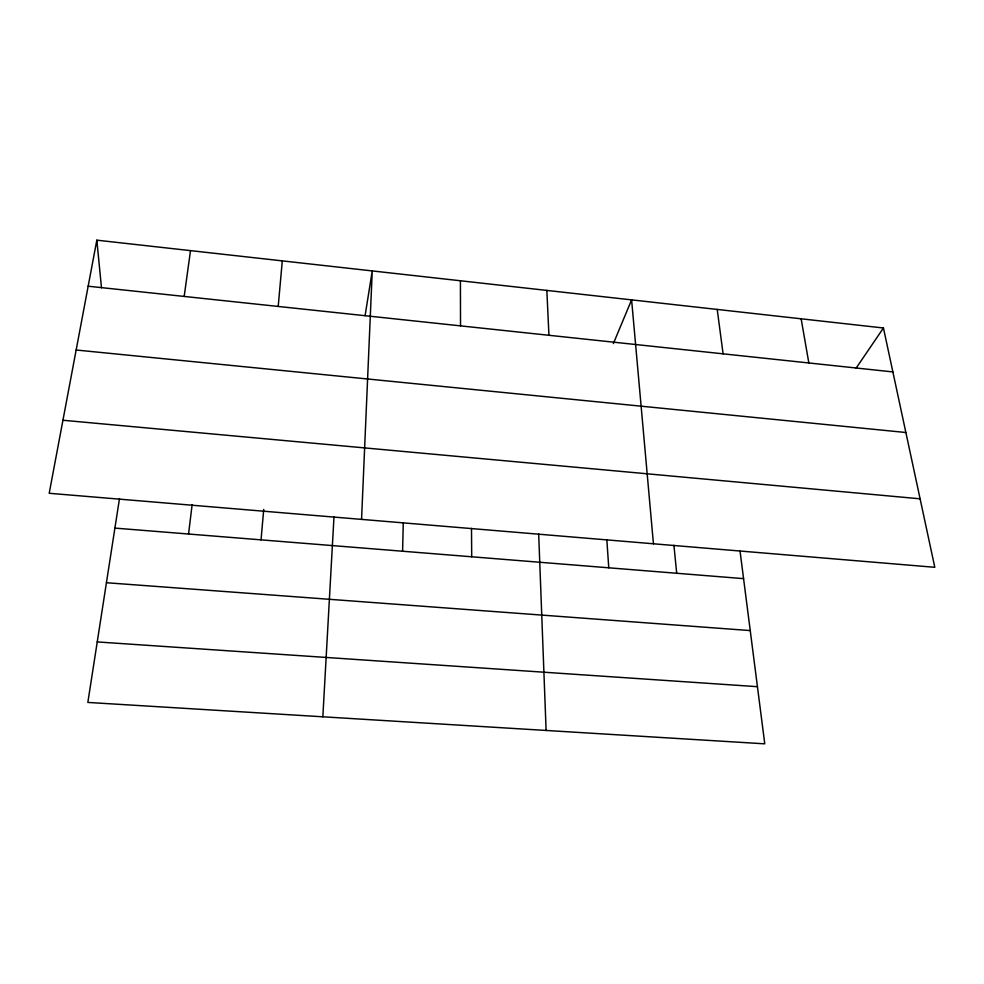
<?xml version="1.0" encoding="UTF-8"?>
<svg xmlns="http://www.w3.org/2000/svg" width="984" height="984" viewBox="0 0 984 984"><rect width="100%" height="100%" fill="white"/><g stroke="black" fill="none" stroke-linecap="round" stroke-linejoin="round"><path stroke-width="1.48" d="M402.591 551.224L403.268 522.652M361.558 519.392L372.247 270.92L365.089 315.655M322.838 716.807L333.982 516.858M261.043 539.847L263.724 509.454M278.201 306.442L282.297 260.883M188.559 534.029L192.138 504.608M184.18 296.43L190.502 250.637M119.495 498.531L87.847 702.428L764.765 743.83L740.054 551.212M96.826 240.17L49.2 493.279L934.8 567.301L883.447 327.992L96.826 240.17L101.487 287.758M613.364 343.576L631.605 299.874L653.438 543.783M856.117 368.127L883.447 327.992M97.231 641.925L757.434 686.684M106.432 582.725L750.239 630.584M114.907 528.101L743.572 578.641M62.939 420.254L920.101 498.814M76.162 350.009L905.87 432.505M88.166 286.209L892.882 371.915M801.148 318.804L808.836 362.961M717.213 309.431L723.092 353.834M673.929 545.284L676.697 573.254M606.833 539.675L608.764 567.805M546.846 290.415L548.937 335.286M538.678 533.968L546.108 730.46M471.496 528.359L471.705 556.784M460.414 280.76L460.524 325.864"/></g></svg>
